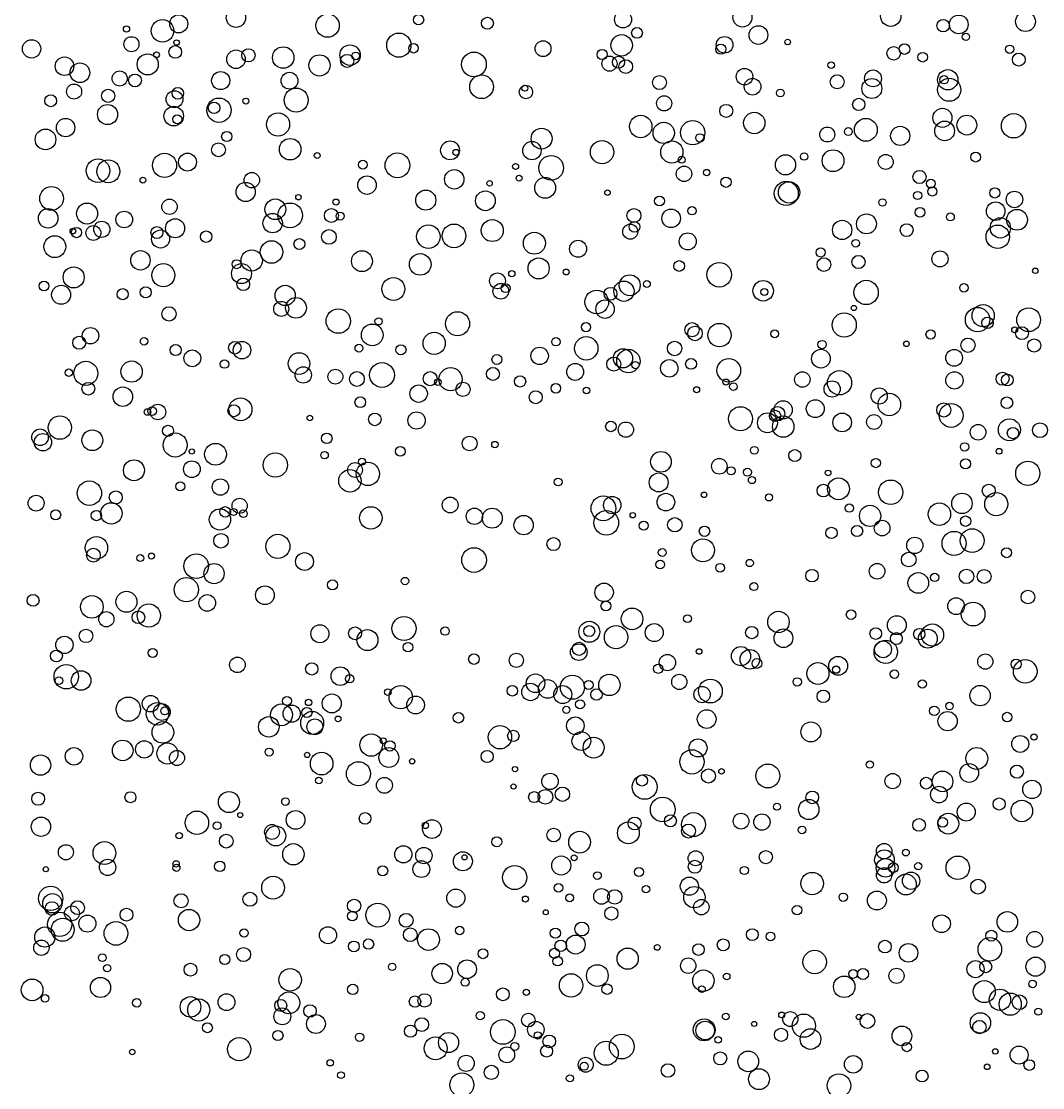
# Model space of a CAD drawing. Extents: x -296 to 296, y -196 to 196.
# Drawn here: x -295.6 to -233.9, y -6.7 to 57.7 of the extents above; entities that cross this region are included whole.
import ezdxf

# ---------------------------------------------------------------- set-up
doc = ezdxf.new("R2010")
doc.units = 0

msp = doc.modelspace()

# ---------------------------------------------------------------- linework, layer by layer
at = {"layer": 'VIA'}
for centre, radius in [((-243.1144, 57.977), 0.6139), ((-286.097, 57.5138), 0.5447), ((-282.6395, 57.8848), 0.5829), ((-277.1079, 57.4069), 0.7062), ((-271.6146, 57.7639), 0.3079), ((-259.2754, 57.7799), 0.5134), ((-252.0666, 57.8935), 0.5729), ((-239.0074, 57.4786), 0.5672), ((-234.9794, 57.65), 0.5978), ((-289.2465, 57.2007), 0.1895), ((-287.0784, 57.088), 0.6822), ((-267.4632, 57.5507), 0.3602), ((-258.432, 56.9643), 0.3239), ((-251.1025, 56.8379), 0.5643), ((-239.9494, 57.4075), 0.3767), ((-288.9474, 56.283), 0.4542), ((-272.8084, 56.2275), 0.7326), ((-259.3594, 56.2154), 0.6492), ((-253.1428, 56.2467), 0.5004), ((-238.575, 56.7273), 0.2183), ((-294.9794, 56.0046), 0.5537), ((-286.306, 55.8189), 0.3818), ((-286.2245, 56.3836), 0.1666), ((-281.891, 55.6133), 0.4007), ((-279.7877, 55.4776), 0.6492), ((-275.7533, 55.6249), 0.6185), ((-271.9172, 56.0375), 0.2853), ((-264.1004, 56.0111), 0.4777), ((-253.3715, 55.9887), 0.3054), ((-249.3356, 56.416), 0.169), ((-242.9347, 55.7304), 0.4056), ((-242.2859, 55.9902), 0.3221), ((-235.9352, 55.9831), 0.2515), ((-292.9898, 54.9554), 0.5586), ((-287.967, 55.0646), 0.6384), ((-287.4292, 55.6455), 0.1734), ((-282.6388, 55.3762), 0.5602), ((-277.5952, 55.0031), 0.6398), ((-275.9278, 55.2785), 0.3939), ((-275.4131, 55.5768), 0.2323), ((-268.2735, 55.0622), 0.7472), ((-260.5371, 55.6606), 0.3051), ((-260.0913, 55.1108), 0.4535), ((-259.5475, 55.1978), 0.362), ((-241.1832, 55.5014), 0.2921), ((-235.385, 55.3562), 0.3881), ((-292.0622, 54.56), 0.5947), ((-259.1144, 54.9313), 0.4156), ((-251.9421, 54.3258), 0.4985), ((-246.7158, 55.0247), 0.201), ((-244.1846, 54.2221), 0.5109), ((-239.6732, 54.1383), 0.6129), ((-289.6594, 54.2114), 0.456), ((-288.7303, 54.096), 0.3864), ((-283.5615, 54.0882), 0.5472), ((-279.4109, 54.0798), 0.5076), ((-267.8169, 53.7142), 0.7134), ((-257.0723, 53.9686), 0.4246), ((-251.4553, 53.7211), 0.5026), ((-246.3483, 54.0155), 0.4253), ((-244.2534, 53.609), 0.6036), ((-239.5851, 53.5345), 0.6978), ((-239.894, 54.1361), 0.251), ((-292.4105, 53.4277), 0.4547), ((-290.3539, 53.1663), 0.4007), ((-286.3516, 52.9648), 0.5112), ((-286.1484, 53.3197), 0.3514), ((-279.0057, 52.9104), 0.7269), ((-265.1353, 53.3999), 0.4048), ((-265.1995, 53.6269), 0.1805), ((-249.7796, 53.3429), 0.2338), ((-293.8232, 52.8738), 0.3596), ((-283.6666, 52.3012), 0.7353), ((-283.9612, 52.4448), 0.3496), ((-282.0405, 52.8513), 0.1791), ((-256.7907, 52.714), 0.457), ((-245.045, 52.6469), 0.3733), ((-290.3888, 52.0377), 0.6079), ((-286.3975, 51.9447), 0.5899), ((-280.0977, 51.4416), 0.699), ((-253.0454, 52.2609), 0.3942), ((-251.3522, 51.53), 0.6472), ((-239.9936, 51.84), 0.5753), ((-292.9265, 51.2503), 0.5554), ((-286.1827, 51.7513), 0.2677), ((-258.208, 51.32), 0.6788), ((-256.8174, 50.9316), 0.6411), ((-255.0725, 50.9467), 0.7343), ((-244.6154, 51.1157), 0.6904), ((-239.8613, 51.0518), 0.5939), ((-238.5191, 51.402), 0.5979), ((-235.7009, 51.3595), 0.7363), ((-294.1376, 50.5363), 0.6234), ((-283.196, 50.715), 0.308), ((-264.1901, 50.583), 0.6308), ((-254.6339, 50.626), 0.2521), ((-246.9452, 50.8336), 0.4504), ((-245.6724, 51.0105), 0.2379), ((-242.5405, 50.7517), 0.578), ((-283.6978, 49.9136), 0.4191), ((-279.3679, 49.9473), 0.6485), ((-269.7156, 49.8772), 0.5703), ((-264.7749, 49.8613), 0.556), ((-260.5413, 49.7732), 0.7023), ((-256.3264, 49.7728), 0.6697), ((-286.9522, 48.9729), 0.7278), ((-285.5649, 49.1688), 0.54), ((-277.7351, 49.5638), 0.1751), ((-272.8906, 48.9713), 0.7496), ((-269.3635, 49.7507), 0.187), ((-263.611, 48.8203), 0.7443), ((-249.4653, 49.004), 0.6091), ((-248.3391, 49.5025), 0.2236), ((-246.5954, 49.2526), 0.6596), ((-243.4151, 49.1797), 0.4513), ((-237.9879, 49.4686), 0.2971), ((-290.9707, 48.6477), 0.7139), ((-290.3454, 48.6099), 0.6966), ((-274.9825, 49.0134), 0.2668), ((-265.7585, 48.9055), 0.1794), ((-255.591, 48.4592), 0.4661), ((-255.7355, 49.3109), 0.2074), ((-281.6827, 48.078), 0.4683), ((-274.7287, 47.7804), 0.5581), ((-269.4635, 48.1292), 0.5847), ((-265.5455, 48.1972), 0.1802), ((-254.2215, 48.5379), 0.1914), ((-241.3784, 48.2712), 0.3961), ((-293.7708, 46.9735), 0.7133), ((-288.2542, 48.0829), 0.177), ((-282.0536, 47.3677), 0.5794), ((-267.3279, 47.8876), 0.164), ((-263.9757, 47.616), 0.6289), ((-253.0577, 47.9517), 0.3076), ((-249.4189, 47.2806), 0.7251), ((-249.2533, 47.341), 0.6422), ((-240.6931, 47.8709), 0.2679), ((-240.6081, 47.3967), 0.2747), ((-278.8666, 47.0507), 0.1644), ((-271.1826, 46.873), 0.6077), ((-267.5813, 46.832), 0.5954), ((-260.2112, 47.3252), 0.1649), ((-257.0727, 46.8224), 0.2984), ((-241.4914, 47.1529), 0.2444), ((-236.8302, 47.3074), 0.308), ((-235.6463, 46.9136), 0.4975), ((-293.9787, 45.7785), 0.5902), ((-291.6274, 46.0632), 0.6325), ((-286.6523, 46.4713), 0.4632), ((-280.2634, 46.3189), 0.6248), ((-279.3704, 45.9542), 0.7439), ((-276.8789, 45.9413), 0.4205), ((-276.5974, 46.7556), 0.1847), ((-258.6164, 45.9425), 0.4206), ((-255.1116, 46.2344), 0.2531), ((-243.6119, 46.7318), 0.218), ((-241.352, 46.1357), 0.2935), ((-236.7789, 46.2043), 0.5617), ((-289.3815, 45.7052), 0.5015), ((-286.3151, 45.1735), 0.5776), ((-280.4245, 45.4845), 0.5868), ((-276.3529, 45.9112), 0.2419), ((-267.1668, 45.039), 0.6662), ((-256.3718, 45.7743), 0.5605), ((-244.5775, 45.4384), 0.6004), ((-239.5165, 45.8571), 0.2403), ((-236.4967, 45.1997), 0.6139), ((-235.4919, 45.6883), 0.6276), ((-292.4861, 45.0029), 0.1718), ((-292.2681, 44.9148), 0.3103), ((-291.2436, 44.8911), 0.4495), ((-290.7385, 45.1083), 0.4884), ((-287.4123, 44.9184), 0.3612), ((-287.1895, 44.5261), 0.5441), ((-277.0257, 44.6489), 0.4436), ((-271.023, 44.6689), 0.7088), ((-269.4766, 44.7145), 0.7169), ((-258.8387, 44.9707), 0.4537), ((-258.5877, 45.2615), 0.3254), ((-246.0484, 45.0723), 0.5824), ((-242.1541, 45.0624), 0.3894), ((-236.6558, 44.6604), 0.7075), ((-293.576, 44.0641), 0.658), ((-284.4369, 44.6653), 0.3465), ((-280.4926, 43.742), 0.6781), ((-278.8118, 44.219), 0.3295), ((-264.6274, 44.2725), 0.6638), ((-261.9892, 43.9379), 0.5133), ((-255.3682, 44.3838), 0.5132), ((-245.226, 44.2691), 0.2278), ((-288.4041, 43.237), 0.5863), ((-281.6904, 43.2297), 0.6434), ((-275.0345, 43.1902), 0.6323), ((-247.3434, 43.7184), 0.2795), ((-240.1431, 43.3262), 0.4861), ((-282.6015, 43.0075), 0.272), ((-271.5163, 42.994), 0.6515), ((-264.3684, 42.7502), 0.6367), ((-255.8841, 42.896), 0.3245), ((-247.1454, 42.9832), 0.4167), ((-245.0615, 43.14), 0.3946), ((-292.4373, 42.2104), 0.6354), ((-287.0221, 42.3429), 0.6957), ((-282.3058, 42.4392), 0.6042), ((-266.8549, 42.0041), 0.4766), ((-265.987, 42.4409), 0.1887), ((-262.709, 42.5349), 0.1752), ((-253.4654, 42.3694), 0.7412), ((-234.384, 42.6065), 0.1647), ((-294.2262, 41.6902), 0.2979), ((-282.1976, 41.7929), 0.3796), ((-273.1357, 41.5101), 0.6904), ((-266.6537, 41.3742), 0.4745), ((-259.2206, 41.3755), 0.6112), ((-258.8677, 41.7338), 0.6304), ((-257.8331, 41.8063), 0.2061), ((-250.8112, 41.4022), 0.6182), ((-244.5988, 41.298), 0.7342), ((-293.1961, 41.1575), 0.5732), ((-289.4783, 41.1957), 0.3347), ((-288.0865, 41.3072), 0.3367), ((-279.6695, 41.1199), 0.6115), ((-266.3562, 41.5558), 0.2662), ((-260.8641, 40.7233), 0.7176), ((-260.0299, 41.2209), 0.3872), ((-250.7424, 41.3257), 0.2149), ((-238.695, 41.5756), 0.2581), ((-279.9082, 40.3109), 0.4519), ((-279.0163, 40.3708), 0.6245), ((-260.3575, 40.296), 0.5576), ((-237.5365, 39.8994), 0.6715), ((-286.6814, 40.0061), 0.4321), ((-276.4637, 39.5709), 0.7367), ((-269.2633, 39.4136), 0.726), ((-245.9197, 39.3362), 0.7286), ((-245.3397, 40.3622), 0.1591), ((-237.8714, 39.6582), 0.7394), ((-234.7887, 39.6532), 0.7189), ((-274.4106, 38.7345), 0.6568), ((-274.0292, 39.556), 0.2195), ((-261.5091, 39.2046), 0.2777), ((-255.1061, 39.049), 0.4284), ((-254.9279, 38.8261), 0.4404), ((-253.45, 38.7283), 0.7063), ((-237.2722, 39.4672), 0.3473), ((-292.1036, 38.2687), 0.3921), ((-291.4213, 38.6876), 0.4965), ((-270.674, 38.2303), 0.6692), ((-261.4917, 37.9274), 0.7062), ((-250.1227, 38.8034), 0.2362), ((-240.7043, 38.7645), 0.2814), ((-235.6334, 39.0444), 0.1754), ((-235.1911, 38.844), 0.3911), ((-288.1851, 38.3517), 0.2249), ((-286.2791, 37.8219), 0.3347), ((-282.7077, 37.9621), 0.3778), ((-282.2708, 37.816), 0.5293), ((-275.2185, 37.9353), 0.2339), ((-272.6796, 37.8433), 0.3048), ((-264.311, 37.4701), 0.5281), ((-263.3234, 38.3264), 0.2573), ((-256.1592, 37.9198), 0.4352), ((-247.2593, 38.1518), 0.2548), ((-242.1671, 38.1994), 0.1684), ((-238.4531, 38.1173), 0.432), ((-234.4594, 38.0996), 0.4002), ((-285.2763, 37.3258), 0.5063), ((-278.8355, 37.0099), 0.6521), ((-266.888, 37.2526), 0.2969), ((-259.8337, 36.9773), 0.4224), ((-259.2747, 37.326), 0.5771), ((-258.9523, 37.1609), 0.7038), ((-247.3283, 37.3037), 0.5648), ((-239.2884, 37.3548), 0.5053), ((-291.7051, 36.4188), 0.7248), ((-288.9394, 36.5247), 0.6418), ((-283.3292, 36.976), 0.2545), ((-278.5791, 36.3219), 0.4948), ((-273.8232, 36.3182), 0.7473), ((-269.6873, 36.0631), 0.6987), ((-267.1285, 36.3834), 0.3883), ((-262.1622, 36.5055), 0.5115), ((-258.5254, 36.9186), 0.2187), ((-256.4811, 36.7207), 0.5245), ((-255.1699, 36.9872), 0.3268), ((-252.8893, 36.5986), 0.7128), ((-292.7292, 36.4575), 0.2229), ((-276.6387, 36.2162), 0.4497), ((-275.3401, 36.0763), 0.4466), ((-270.9181, 36.0964), 0.4241), ((-270.4547, 35.8836), 0.2049), ((-265.4907, 35.9305), 0.3419), ((-253.0608, 35.8878), 0.1836), ((-248.4494, 36.0462), 0.4667), ((-246.2056, 35.8479), 0.7321), ((-239.2664, 35.9932), 0.5236), ((-236.3656, 36.0907), 0.3932), ((-236.076, 36.0165), 0.3519), ((-291.5488, 35.4886), 0.3865), ((-289.4704, 35.01), 0.5894), ((-271.6152, 35.196), 0.528), ((-268.9374, 35.4509), 0.4322), ((-263.332, 35.5169), 0.2899), ((-261.4778, 35.3855), 0.1982), ((-254.8338, 35.4245), 0.1842), ((-252.6135, 35.6181), 0.2263), ((-246.6516, 35.4731), 0.4905), ((-243.8095, 35.0537), 0.4894), ((-282.3671, 34.2461), 0.693), ((-275.1343, 34.6724), 0.3237), ((-264.5448, 34.9777), 0.3916), ((-249.6096, 34.2141), 0.5512), ((-247.6709, 34.2831), 0.5397), ((-243.199, 34.5342), 0.6804), ((-236.1043, 34.6437), 0.3523), ((-287.9825, 34.0839), 0.1987), ((-287.7033, 34.1333), 0.2662), ((-287.3489, 34.0821), 0.469), ((-282.7612, 34.1625), 0.3636), ((-252.1823, 33.6773), 0.7271), ((-250.098, 33.8491), 0.3421), ((-249.9373, 33.9789), 0.4322), ((-239.9126, 34.2095), 0.4266), ((-239.4671, 33.8796), 0.7203), ((-293.2732, 33.1423), 0.7067), ((-278.1826, 33.7222), 0.168), ((-274.2551, 33.6364), 0.3803), ((-271.7366, 33.5719), 0.5234), ((-260.0071, 33.213), 0.3191), ((-259.1018, 33.0197), 0.461), ((-250.5594, 33.4325), 0.5996), ((-249.6053, 33.2052), 0.6477), ((-246.0448, 33.454), 0.5623), ((-244.1216, 33.4811), 0.45), ((-235.9484, 33.0088), 0.6662), ((-294.466, 32.5605), 0.499), ((-291.3104, 32.3796), 0.6277), ((-286.7361, 32.9482), 0.3356), ((-237.8397, 32.8608), 0.472), ((-235.7336, 32.8154), 0.344), ((-234.105, 32.9861), 0.4461), ((-294.2901, 32.2624), 0.5247), ((-286.3069, 32.0916), 0.726), ((-283.875, 31.5317), 0.6574), ((-277.1597, 32.4939), 0.3195), ((-268.533, 32.1825), 0.4451), ((-267.0113, 32.1202), 0.1901), ((-238.6573, 31.9805), 0.2497), ((-285.3009, 31.7008), 0.1582), ((-280.264, 30.8821), 0.7338), ((-277.2908, 31.4783), 0.2261), ((-272.7199, 31.7067), 0.2907), ((-256.9832, 31.0769), 0.6239), ((-251.3442, 31.7716), 0.2347), ((-248.9048, 31.4525), 0.3619), ((-236.5723, 31.7126), 0.174), ((-288.7962, 30.5655), 0.6318), ((-285.2984, 30.6317), 0.5058), ((-275.453, 30.5853), 0.4485), ((-274.6773, 30.3461), 0.702), ((-275.0317, 31.087), 0.2098), ((-253.46, 30.8113), 0.4701), ((-244.0132, 31.0008), 0.2762), ((-238.5963, 30.9585), 0.3028), ((-234.8406, 30.3818), 0.7312), ((-275.7582, 29.9281), 0.6784), ((-257.1213, 29.8355), 0.5719), ((-252.7495, 30.5341), 0.2422), ((-251.7624, 30.4508), 0.2409), ((-246.8938, 30.406), 0.1692), ((-291.4876, 29.1845), 0.7371), ((-285.9997, 29.5958), 0.2746), ((-283.5802, 29.5541), 0.4938), ((-263.1937, 29.862), 0.2355), ((-251.4922, 29.9794), 0.2181), ((-247.1759, 29.3418), 0.3851), ((-246.2685, 29.4436), 0.6586), ((-243.1207, 29.2417), 0.7368), ((-237.1942, 29.3322), 0.3921), ((-294.703, 28.5835), 0.4806), ((-289.8934, 28.9312), 0.3942), ((-260.4591, 28.2699), 0.7469), ((-259.9262, 28.4655), 0.5269), ((-256.6882, 28.6446), 0.5323), ((-254.3821, 29.0836), 0.1663), ((-250.4637, 28.9317), 0.2165), ((-238.8127, 28.5681), 0.6161), ((-236.7422, 28.5234), 0.6966), ((-290.1655, 27.9631), 0.6467), ((-283.292, 28.0554), 0.3195), ((-282.4191, 28.4228), 0.4586), ((-274.496, 27.6899), 0.6774), ((-269.7086, 28.4746), 0.4795), ((-245.6138, 28.2849), 0.2553), ((-244.361, 27.8146), 0.6415), ((-240.1784, 27.9201), 0.6781), ((-293.5215, 27.8795), 0.3013), ((-291.0665, 27.8371), 0.3119), ((-283.6052, 27.597), 0.6443), ((-282.7865, 28.0527), 0.2131), ((-282.1918, 27.9461), 0.2312), ((-268.2488, 27.7899), 0.4931), ((-267.1701, 27.678), 0.6026), ((-265.275, 27.2568), 0.584), ((-260.2868, 27.3966), 0.7467), ((-258.6849, 27.8538), 0.1648), ((-256.1467, 27.277), 0.4333), ((-238.5967, 27.4953), 0.3124), ((-258.028, 27.2252), 0.2758), ((-254.3575, 26.8878), 0.3148), ((-246.6926, 26.7827), 0.342), ((-245.1439, 26.9036), 0.3362), ((-243.6362, 27.0793), 0.4747), ((-238.1987, 26.32), 0.7185), ((-291.0627, 25.8887), 0.6779), ((-283.5453, 26.3101), 0.4402), ((-280.1097, 25.9738), 0.7282), ((-263.4734, 26.1145), 0.3951), ((-254.4499, 25.742), 0.6909), ((-241.6607, 26.0334), 0.4906), ((-239.2932, 26.1552), 0.7256), ((-291.2473, 25.4461), 0.4167), ((-268.2665, 25.1492), 0.7462), ((-256.9105, 25.6038), 0.2335), ((-236.1209, 25.5916), 0.3016), ((-288.4192, 25.2649), 0.209), ((-287.7389, 25.3887), 0.1819), ((-285.0379, 24.7819), 0.744), ((-278.5005, 25.0577), 0.5382), ((-257.0254, 24.88), 0.2608), ((-251.6258, 24.9706), 0.2202), ((-242.0289, 25.1785), 0.4425), ((-283.9626, 24.3297), 0.6102), ((-253.4146, 24.6852), 0.2653), ((-247.8689, 24.2041), 0.3777), ((-243.9375, 24.4736), 0.4706), ((-238.5431, 24.1637), 0.4377), ((-237.4753, 24.1604), 0.4187), ((-285.6373, 23.3588), 0.7322), ((-276.8141, 23.6463), 0.3046), ((-272.4352, 23.881), 0.2228), ((-241.4532, 23.7652), 0.6233), ((-240.4604, 24.0974), 0.2515), ((-289.2483, 22.6291), 0.6345), ((-280.8916, 23.024), 0.5654), ((-260.4167, 23.1979), 0.5573), ((-251.3708, 23.5478), 0.2406), ((-234.8367, 22.9163), 0.4122), ((-294.8846, 22.7142), 0.3577), ((-291.3368, 22.3218), 0.6843), ((-284.3734, 22.5601), 0.5015), ((-260.3068, 22.3769), 0.2991), ((-239.1683, 22.3676), 0.5058), ((-238.1436, 21.8892), 0.7169), ((-290.4628, 21.5749), 0.4593), ((-288.5295, 21.6982), 0.3836), ((-287.9, 21.7957), 0.7014), ((-258.729, 21.5968), 0.6528), ((-249.8919, 21.4112), 0.6491), ((-245.5065, 21.8566), 0.2886), ((-277.5745, 20.6992), 0.5442), ((-272.4954, 21.0151), 0.7259), ((-261.3091, 20.8192), 0.6329), ((-257.3875, 20.7726), 0.5437), ((-255.3821, 21.6143), 0.2361), ((-242.7494, 21.2218), 0.5701), ((-240.5963, 20.6275), 0.6712), ((-291.6901, 20.5692), 0.4067), ((-275.452, 20.7258), 0.3915), ((-274.7028, 20.3184), 0.6331), ((-270.0154, 20.8609), 0.2541), ((-261.315, 20.8584), 0.3314), ((-259.6959, 20.4932), 0.7061), ((-251.5067, 20.7675), 0.371), ((-249.5946, 20.4334), 0.5649), ((-244.0184, 20.7107), 0.3525), ((-242.7746, 20.4091), 0.3592), ((-241.3923, 20.6744), 0.3445), ((-240.8738, 20.4035), 0.5701), ((-292.9955, 20.0286), 0.5232), ((-272.2525, 19.8906), 0.2887), ((-261.9453, 19.5864), 0.5005), ((-261.932, 19.7879), 0.3978), ((-243.4187, 19.6102), 0.7044), ((-243.5778, 19.7605), 0.5087), ((-293.479, 19.3593), 0.3585), ((-287.6706, 19.5452), 0.2737), ((-268.2734, 19.1715), 0.3199), ((-265.7126, 19.0973), 0.4305), ((-256.5963, 18.9611), 0.4942), ((-254.6818, 19.6267), 0.1676), ((-252.1558, 19.3483), 0.5785), ((-251.6135, 19.1552), 0.5927), ((-246.2858, 18.7622), 0.5667), ((-237.4064, 19.0216), 0.4584), ((-292.884, 18.1083), 0.738), ((-282.5524, 18.8215), 0.4688), ((-278.0603, 18.5754), 0.3721), ((-276.3436, 18.1423), 0.559), ((-257.1489, 18.5882), 0.2782), ((-251.194, 18.9071), 0.2944), ((-247.5104, 18.3015), 0.6655), ((-246.4068, 18.5324), 0.2205), ((-235.5459, 18.8661), 0.3055), ((-234.9969, 18.429), 0.7129), ((-293.3258, 17.869), 0.2315), ((-291.9869, 17.879), 0.5923), ((-275.779, 17.982), 0.2499), ((-264.5594, 17.7102), 0.5622), ((-262.3312, 17.47), 0.7268), ((-260.0982, 17.6151), 0.6464), ((-255.8777, 17.7953), 0.4607), ((-248.7579, 17.793), 0.2502), ((-242.8909, 18.261), 0.2536), ((-272.6946, 16.8778), 0.7025), ((-265.9546, 17.2584), 0.3169), ((-264.8603, 17.1883), 0.5272), ((-263.8224, 17.3662), 0.5636), ((-262.9144, 17.0283), 0.5463), ((-261.3444, 17.6065), 0.2709), ((-254.4987, 17.0307), 0.492), ((-254.0009, 17.242), 0.7178), ((-241.2076, 17.6688), 0.2526), ((-237.7193, 16.9642), 0.6166), ((-289.1356, 16.1465), 0.7321), ((-287.7938, 16.4817), 0.4989), ((-279.5655, 16.6409), 0.2705), ((-278.2582, 16.5521), 0.1923), ((-276.8574, 16.4948), 0.5738), ((-273.4686, 17.1772), 0.1979), ((-271.7981, 16.3985), 0.5369), ((-260.8781, 17.0293), 0.3471), ((-247.1829, 16.9226), 0.3805), ((-287.3787, 15.8632), 0.6828), ((-287.1118, 15.976), 0.51), ((-286.9388, 16.0423), 0.2403), ((-279.8904, 15.8063), 0.6643), ((-279.2759, 15.877), 0.5185), ((-278.3553, 15.9455), 0.3067), ((-262.6938, 16.106), 0.215), ((-261.8647, 16.438), 0.275), ((-254.2241, 15.5504), 0.5658), ((-240.4888, 16.0483), 0.291), ((-239.5685, 16.3366), 0.2246), ((-280.6604, 15.0818), 0.6191), ((-278.04, 15.3197), 0.6922), ((-277.8764, 15.085), 0.4777), ((-276.4734, 15.5577), 0.1734), ((-269.209, 15.6281), 0.315), ((-262.1538, 15.1481), 0.5324), ((-239.6822, 15.423), 0.581), ((-236.0862, 15.6712), 0.2871), ((-287.05, 14.7493), 0.6549), ((-266.7036, 14.4526), 0.7048), ((-265.8966, 14.532), 0.3427), ((-247.9328, 14.7763), 0.6046), ((-289.4761, 13.6558), 0.6212), ((-288.1783, 13.7208), 0.5262), ((-274.4787, 13.9844), 0.6774), ((-273.7587, 14.243), 0.1769), ((-273.3484, 13.9288), 0.3164), ((-261.7909, 14.2233), 0.5669), ((-261.0485, 13.825), 0.6325), ((-254.748, 13.8067), 0.544), ((-235.2962, 14.0494), 0.5085), ((-234.4643, 14.4718), 0.1919), ((-292.4204, 13.3031), 0.527), ((-286.7762, 13.4737), 0.6369), ((-286.2007, 13.2048), 0.4563), ((-280.6362, 13.5606), 0.2409), ((-278.3419, 13.3885), 0.1614), ((-277.4682, 12.8615), 0.6818), ((-273.4127, 13.2312), 0.5988), ((-267.473, 13.2884), 0.3688), ((-255.1157, 12.9668), 0.7333), ((-237.922, 13.1762), 0.6605), ((-294.4375, 12.7747), 0.6144), ((-275.2443, 12.251), 0.7286), ((-272.0028, 13.0051), 0.1599), ((-244.3769, 12.8057), 0.2149), ((-265.7948, 12.5307), 0.1581), ((-263.6818, 11.7865), 0.4955), ((-254.1168, 12.1154), 0.4243), ((-253.332, 12.397), 0.1679), ((-250.5355, 12.1169), 0.7214), ((-242.9981, 11.8062), 0.4637), ((-239.987, 11.7874), 0.623), ((-238.3764, 12.2957), 0.566), ((-235.4975, 12.3755), 0.396), ((-277.6349, 11.8465), 0.197), ((-273.6783, 11.5494), 0.4794), ((-265.8844, 11.4752), 0.1577), ((-257.9677, 11.4561), 0.7485), ((-258.1267, 11.8413), 0.3353), ((-240.9728, 11.681), 0.3534), ((-234.5909, 11.3029), 0.5564), ((-294.5788, 10.7384), 0.3911), ((-289.0081, 10.835), 0.3319), ((-283.0649, 10.5428), 0.6345), ((-264.6367, 10.8393), 0.3343), ((-263.9598, 10.8578), 0.4465), ((-262.9297, 11.0147), 0.4324), ((-247.8486, 10.8238), 0.3838), ((-240.2037, 10.9961), 0.5029), ((-279.6537, 10.5683), 0.2247), ((-256.8779, 10.0912), 0.7478), ((-249.9806, 10.2613), 0.2091), ((-248.0635, 10.0927), 0.6127), ((-238.5562, 9.9348), 0.5452), ((-236.5689, 10.4245), 0.3679), ((-235.2007, 10.0034), 0.6534), ((-284.9976, 9.2903), 0.7088), ((-282.3844, 9.7571), 0.1513), ((-279.04, 9.4646), 0.5658), ((-274.8437, 9.5518), 0.3543), ((-256.4149, 9.4086), 0.3633), ((-255.0264, 9.1799), 0.7221), ((-252.1507, 9.3893), 0.4741), ((-250.8922, 9.3344), 0.4898), ((-239.6387, 9.2367), 0.6272), ((-294.4102, 9.0551), 0.5824), ((-283.7784, 9.1156), 0.2351), ((-280.465, 8.7393), 0.4479), ((-280.2376, 8.4975), 0.6031), ((-271.2043, 9.1307), 0.1916), ((-270.8052, 8.91), 0.5655), ((-258.9507, 8.6814), 0.6598), ((-258.5772, 9.2472), 0.3894), ((-255.3232, 8.7935), 0.4222), ((-248.4648, 8.8589), 0.2314), ((-241.4068, 9.1588), 0.3828), ((-239.978, 9.3148), 0.288), ((-286.0682, 8.5137), 0.1937), ((-283.2233, 8.1846), 0.416), ((-266.8987, 8.1469), 0.3021), ((-263.4617, 8.5454), 0.4124), ((-261.8942, 8.1239), 0.6575), ((-292.9058, 7.5114), 0.4564), ((-290.5789, 7.4682), 0.6903), ((-279.1754, 7.389), 0.644), ((-272.5328, 7.3828), 0.5182), ((-271.2962, 7.3103), 0.4944), ((-243.5135, 7.575), 0.4697), ((-290.3852, 6.5976), 0.4924), ((-268.9431, 6.9656), 0.575), ((-268.843, 7.2078), 0.156), ((-263.0058, 6.7126), 0.5761), ((-262.2296, 7.178), 0.1775), ((-254.89, 7.1478), 0.4545), ((-250.6586, 7.2194), 0.3972), ((-243.4937, 7.0627), 0.595), ((-243.4306, 6.5707), 0.5623), ((-242.1989, 7.4921), 0.2047), ((-239.0661, 6.5737), 0.7087), ((-294.1194, 6.4873), 0.1556), ((-286.2563, 6.8064), 0.1959), ((-286.235, 6.5742), 0.2156), ((-283.6193, 6.6616), 0.3164), ((-273.781, 6.3895), 0.3005), ((-271.4495, 6.4968), 0.5068), ((-265.8121, 5.987), 0.73), ((-258.3117, 6.3214), 0.2798), ((-254.9414, 6.6367), 0.397), ((-251.9509, 6.4105), 0.2458), ((-243.5158, 6.1205), 0.4622), ((-242.9603, 6.5837), 0.3016), ((-241.4554, 6.6692), 0.2168), ((-280.3983, 5.3743), 0.6879), ((-260.8175, 6.1027), 0.2315), ((-255.2697, 5.4619), 0.5475), ((-247.8601, 5.6202), 0.6784), ((-242.2015, 5.5678), 0.632), ((-241.8884, 5.7913), 0.5245), ((-237.8411, 5.4354), 0.4432), ((-293.8249, 4.7296), 0.7374), ((-269.3678, 4.7444), 0.5491), ((-263.1686, 5.3632), 0.2612), ((-260.5716, 4.8487), 0.4724), ((-259.7751, 4.8169), 0.4364), ((-257.8881, 5.2842), 0.2234), ((-254.9626, 4.8001), 0.6454), ((-243.9474, 4.5981), 0.5711), ((-293.7202, 4.4326), 0.5802), ((-293.7441, 4.1198), 0.4091), ((-292.1977, 4.1654), 0.4171), ((-285.9548, 4.5848), 0.4256), ((-281.7941, 4.6726), 0.4227), ((-275.5053, 4.2781), 0.4033), ((-265.1689, 4.687), 0.1785), ((-262.4966, 4.7614), 0.2357), ((-254.547, 4.1967), 0.4665), ((-245.9776, 4.7927), 0.2544), ((-293.2826, 3.1572), 0.7303), ((-292.5427, 3.8281), 0.4484), ((-289.2489, 3.7442), 0.3904), ((-285.4711, 3.42), 0.641), ((-275.617, 3.6596), 0.2913), ((-274.0774, 3.7144), 0.7234), ((-263.9405, 3.8889), 0.1563), ((-259.9769, 3.8175), 0.3973), ((-248.7712, 4.0188), 0.2857), ((-236.0771, 3.309), 0.6207), ((-293.1003, 2.8349), 0.6947), ((-291.608, 3.2037), 0.515), ((-289.8818, 2.6168), 0.7187), ((-272.3711, 3.4049), 0.419), ((-261.7574, 2.8785), 0.4194), ((-240.0462, 3.1997), 0.5328), ((-294.1749, 2.3927), 0.6098), ((-282.1489, 2.64), 0.2507), ((-277.0838, 2.5044), 0.5152), ((-272.1203, 2.5363), 0.4149), ((-271.0188, 2.2372), 0.6558), ((-269.1364, 2.789), 0.253), ((-263.3601, 2.6261), 0.3095), ((-251.4726, 2.5416), 0.3544), ((-250.3724, 2.4322), 0.2662), ((-237.0429, 2.4704), 0.331), ((-234.4224, 2.2535), 0.4761), ((-294.387, 1.7519), 0.4621), ((-275.5242, 1.8271), 0.3272), ((-274.6368, 1.9714), 0.3101), ((-263.0349, 1.8616), 0.349), ((-262.1353, 1.9425), 0.572), ((-257.2066, 1.7701), 0.1722), ((-254.7187, 1.6369), 0.3508), ((-253.2219, 1.9212), 0.3609), ((-243.4638, 1.8192), 0.3826), ((-242.0444, 1.4394), 0.5604), ((-237.1323, 1.6498), 0.7132), ((-290.7034, 1.1463), 0.2332), ((-283.3164, 1.0369), 0.3046), ((-282.1822, 1.3366), 0.4242), ((-267.7273, 1.3884), 0.301), ((-263.412, 1.4104), 0.304), ((-258.9933, 1.0902), 0.6382), ((-247.7076, 0.8866), 0.7064), ((-290.4095, 0.5178), 0.2164), ((-285.3859, 0.4222), 0.388), ((-273.2127, 0.5977), 0.2217), ((-270.1922, 0.1902), 0.6151), ((-268.689, 0.4504), 0.5639), ((-263.2202, 0.9343), 0.2852), ((-260.8264, 0.0648), 0.6563), ((-255.3397, 0.6659), 0.4647), ((-237.9952, 0.454), 0.5174), ((-237.3784, 0.6), 0.3578), ((-234.3737, 0.6054), 0.5784), ((-279.3672, -0.1906), 0.6806), ((-262.411, -0.5252), 0.7054), ((-254.4207, -0.2354), 0.6479), ((-253.0174, 0.0175), 0.1982), ((-245.924, -0.6078), 0.6478), ((-245.3802, 0.1688), 0.267), ((-244.7895, 0.1617), 0.3326), ((-242.7638, 0.0514), 0.4595), ((-294.9428, -0.7953), 0.6536), ((-290.8158, -0.6466), 0.6081), ((-275.5901, -0.7647), 0.3114), ((-268.8058, -0.3336), 0.2423), ((-260.2394, -0.7524), 0.3134), ((-254.5077, -0.7458), 0.1989), ((-237.4674, -0.8952), 0.6666), ((-234.5554, -0.4364), 0.2299), ((-294.1613, -1.3087), 0.2259), ((-285.3841, -1.8214), 0.6224), ((-283.2108, -1.5337), 0.5074), ((-279.4457, -1.5745), 0.6633), ((-271.8323, -1.501), 0.3435), ((-271.2534, -1.4297), 0.4062), ((-266.5287, -1.0625), 0.385), ((-265.1154, -0.9483), 0.1893), ((-236.5216, -1.3933), 0.6443), ((-235.9032, -1.6569), 0.6684), ((-235.3444, -1.5431), 0.4405), ((-288.6305, -1.5817), 0.2574), ((-284.8843, -2.0047), 0.6691), ((-279.8412, -2.3928), 0.5114), ((-279.9348, -1.7347), 0.3624), ((-278.1724, -2.0723), 0.3773), ((-234.2084, -2.1078), 0.2157), ((-277.812, -2.8524), 0.571), ((-271.4267, -2.8903), 0.4174), ((-267.8929, -2.355), 0.2481), ((-264.9892, -2.6219), 0.4132), ((-254.3774, -3.2084), 0.6646), ((-253.0709, -2.4028), 0.2052), ((-249.7003, -2.3074), 0.177), ((-249.174, -2.5574), 0.4531), ((-248.3605, -2.9569), 0.7016), ((-245.0334, -2.427), 0.1595), ((-244.5212, -2.6737), 0.4464), ((-237.704, -2.7883), 0.6173), ((-284.3622, -3.0798), 0.2994), ((-272.1012, -3.2882), 0.3634), ((-266.5278, -3.3362), 0.7449), ((-264.537, -3.1958), 0.5003), ((-254.3145, -3.2457), 0.5599), ((-251.3547, -2.851), 0.1549), ((-249.7375, -3.5113), 0.3979), ((-247.9582, -3.7618), 0.6255), ((-242.4417, -3.5769), 0.5958), ((-237.7616, -3.0403), 0.4036), ((-282.4444, -4.3777), 0.7016), ((-280.1047, -3.5447), 0.3062), ((-275.1741, -3.6568), 0.2553), ((-270.5883, -4.3262), 0.6903), ((-269.8085, -3.9752), 0.6069), ((-264.4196, -3.5412), 0.2205), ((-263.726, -3.9055), 0.38), ((-259.3498, -4.2158), 0.7467), ((-253.5275, -3.8133), 0.1965), ((-288.9001, -4.5434), 0.1642), ((-266.2929, -4.7165), 0.4747), ((-265.8072, -4.2069), 0.243), ((-263.8865, -4.4899), 0.3619), ((-260.2879, -4.6213), 0.7261), ((-251.7165, -5.1094), 0.6243), ((-242.142, -4.2446), 0.2805), ((-236.8032, -4.5113), 0.1656), ((-235.3646, -4.7289), 0.5421), ((-276.9518, -5.1951), 0.1902), ((-268.7437, -5.2283), 0.4886), ((-261.5268, -5.3136), 0.4532), ((-253.4055, -4.9327), 0.3958), ((-245.3782, -5.288), 0.5309), ((-234.7497, -5.3328), 0.3229), ((-276.2986, -5.9442), 0.2033), ((-267.2227, -5.7755), 0.4312), ((-261.6222, -5.4053), 0.2445), ((-256.5608, -5.6613), 0.4111), ((-251.0662, -6.1837), 0.6313), ((-241.2207, -5.9951), 0.3566), ((-237.2947, -5.4364), 0.1678), ((-269.0045, -6.5247), 0.7242), ((-262.4848, -6.1313), 0.214), ((-246.2439, -6.574), 0.7117)]:
    msp.add_circle(centre, radius, dxfattribs=at)

doc.saveas('drawing.dxf')
